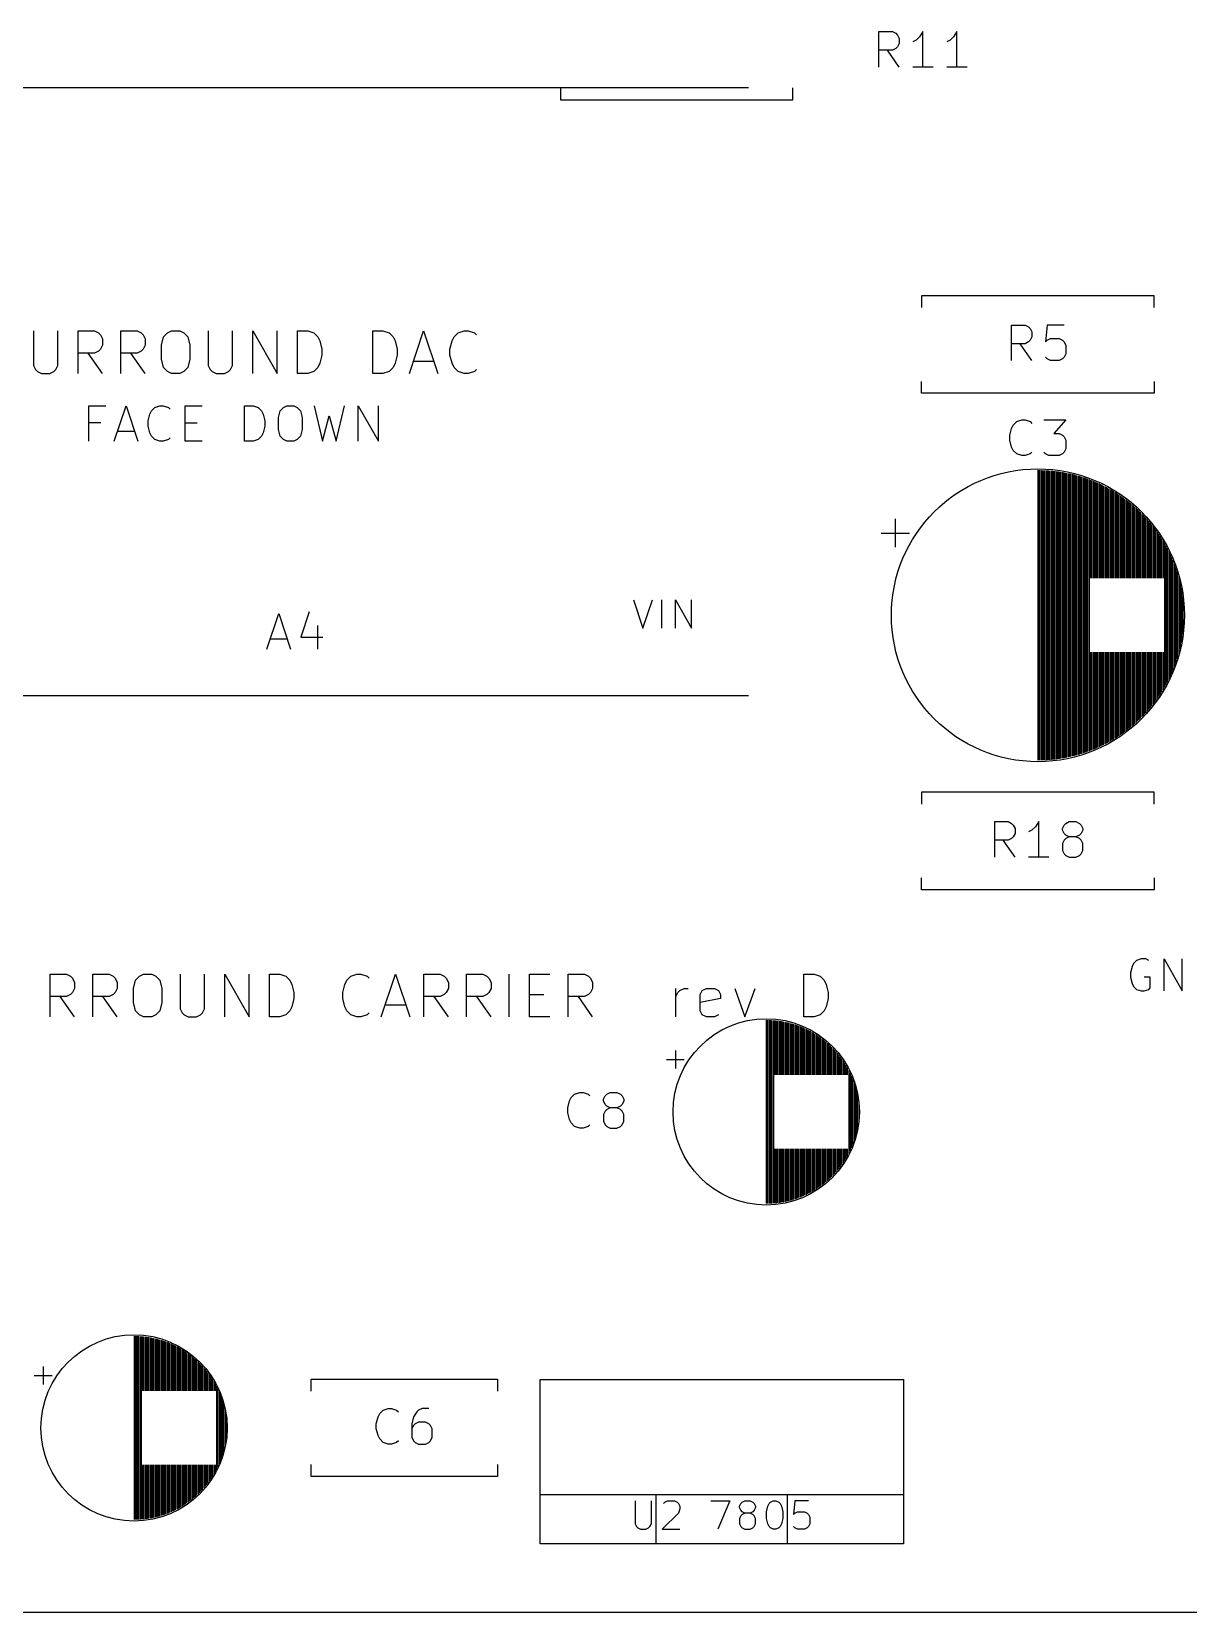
# Model space of a CAD drawing. Header units: millimetres. Extents: x 20 to 122, y -92 to -19.
# Drawn here: x 47.58 to 80.11, y -92.5 to -48.03 of the extents above; entities that cross this region are included whole.
import ezdxf

# ---------------------------------------------------------------- set-up
doc = ezdxf.new("R2010")
doc.units = ezdxf.units.MM
doc.layers.add('Edge.Cuts', color=40, linetype='CONTINUOUS', true_color=0xfabd2f)
doc.layers.add('F.Silkscreen', color=254, linetype='CONTINUOUS', true_color=0xebdbb2)

msp = doc.modelspace()

# ---------------------------------------------------------------- linework, layer by layer
at = {"layer": 'Edge.Cuts', "linetype": 'CONTINUOUS'}
msp.add_line((117.88, -92.5), (24, -92.5), dxfattribs=at)
at = {"layer": 'F.Silkscreen', "linetype": 'CONTINUOUS'}
for p, q in [((71.410714, -49.029819), (71.410714, -48.029819)), ((71.410714, -48.029819), (71.791666, -48.029819)), ((71.791666, -48.029819), (71.886904, -48.077438)), ((71.886904, -48.077438), (71.934523, -48.125057)), ((71.934523, -48.45839), (71.886904, -48.506009)), ((71.934523, -48.125057), (71.982142, -48.220295)), ((71.982142, -48.363152), (71.934523, -48.45839)), ((71.982142, -48.220295), (71.982142, -48.363152)), ((72.458333, -48.267914), (72.363095, -48.315533)), ((72.553571, -48.172676), (72.458333, -48.267914)), ((72.648809, -48.029819), (72.553571, -48.172676)), ((72.648809, -49.029819), (72.648809, -48.029819)), ((73.410714, -48.267914), (73.315476, -48.315533)), ((73.505952, -48.172676), (73.410714, -48.267914)), ((73.60119, -48.029819), (73.505952, -48.172676)), ((73.60119, -49.029819), (73.60119, -48.029819)), ((71.791666, -48.553628), (71.410714, -48.553628)), ((71.982142, -49.029819), (71.648809, -48.553628)), ((71.886904, -48.506009), (71.791666, -48.553628)), ((72.934523, -49.029819), (72.363095, -49.029819)), ((73.886904, -49.029819), (73.315476, -49.029819)), ((67.739999, -49.61), (38.179999, -49.61)), ((62.45, -49.615), (62.45, -49.945)), ((68.99, -49.945), (68.99, -49.615)), ((62.45, -49.945), (68.99, -49.945)), ((72.61, -55.46), (72.61, -55.79)), ((79.15, -55.46), (72.61, -55.46)), ((79.15, -55.79), (79.15, -55.46)), ((47.631428, -56.447342), (47.631428, -57.418771)), ((48.317142, -57.418771), (48.317142, -56.447342)), ((48.888571, -57.647342), (48.888571, -56.447342)), ((48.888571, -56.447342), (49.345714, -56.447342)), ((49.345714, -56.447342), (49.459999, -56.504485)), ((50.088571, -57.647342), (50.088571, -56.447342)), ((50.088571, -56.447342), (50.545714, -56.447342)), ((50.545714, -56.447342), (50.659999, -56.504485)), ((51.402857, -56.504485), (51.517142, -56.447342)), ((51.517142, -56.447342), (51.745714, -56.447342)), ((51.745714, -56.447342), (51.859999, -56.504485)), ((52.545714, -56.447342), (52.545714, -57.418771)), ((53.231428, -57.418771), (53.231428, -56.447342)), ((53.802857, -57.647342), (53.802857, -56.447342)), ((53.802857, -56.447342), (54.488571, -57.647342)), ((54.488571, -57.647342), (54.488571, -56.447342)), ((55.06, -57.647342), (55.06, -56.447342)), ((55.06, -56.447342), (55.345714, -56.447342)), ((55.345714, -56.447342), (55.517143, -56.504485)), ((57.174286, -57.647342), (57.174286, -56.447342)), ((57.174286, -56.447342), (57.46, -56.447342)), ((57.46, -56.447342), (57.631429, -56.504485)), ((58.202857, -57.647342), (58.602857, -56.447342)), ((58.602857, -56.447342), (59.002857, -57.647342)), ((59.574285, -56.504485), (59.745714, -56.447342)), ((59.745714, -56.447342), (59.86, -56.447342)), ((59.86, -56.447342), (60.031428, -56.504485)), ((75.141905, -57.284819), (75.141905, -56.284819)), ((75.141905, -56.284819), (75.522857, -56.284819)), ((75.522857, -56.284819), (75.618095, -56.332438)), ((75.618095, -56.332438), (75.665714, -56.380057)), ((75.665714, -56.380057), (75.713333, -56.475295)), ((75.713333, -56.475295), (75.713333, -56.618152)), ((76.141905, -56.284819), (76.094286, -56.761009)), ((76.618095, -56.284819), (76.141905, -56.284819)), ((49.459999, -56.504485), (49.517142, -56.561628)), ((49.517142, -56.561628), (49.574285, -56.675914)), ((49.574285, -56.847342), (49.517142, -56.961628)), ((49.574285, -56.675914), (49.574285, -56.847342)), ((50.659999, -56.504485), (50.717142, -56.561628)), ((50.717142, -56.561628), (50.774285, -56.675914)), ((50.774285, -56.847342), (50.717142, -56.961628)), ((50.774285, -56.675914), (50.774285, -56.847342)), ((51.231428, -56.847342), (51.288571, -56.618771)), ((51.231428, -57.247342), (51.231428, -56.847342)), ((51.288571, -56.618771), (51.402857, -56.504485)), ((51.859999, -56.504485), (51.974285, -56.618771)), ((51.974285, -56.618771), (52.031428, -56.847342)), ((52.031428, -56.847342), (52.031428, -57.247342)), ((55.517143, -56.504485), (55.631428, -56.618771)), ((55.631428, -56.618771), (55.688571, -56.733057)), ((55.688571, -56.733057), (55.745714, -56.961628)), ((57.631429, -56.504485), (57.745714, -56.618771)), ((57.745714, -56.618771), (57.802857, -56.733057)), ((57.802857, -56.733057), (57.86, -56.961628)), ((59.345714, -56.961628), (59.402857, -56.733057)), ((59.402857, -56.733057), (59.46, -56.618771)), ((59.46, -56.618771), (59.574285, -56.504485)), ((60.031428, -56.504485), (60.088571, -56.561628)), ((75.522857, -56.808628), (75.141905, -56.808628)), ((75.713333, -57.284819), (75.38, -56.808628)), ((75.618095, -56.761009), (75.522857, -56.808628)), ((75.665714, -56.71339), (75.618095, -56.761009)), ((75.713333, -56.618152), (75.665714, -56.71339)), ((76.094286, -56.761009), (76.141905, -56.71339)), ((76.141905, -56.71339), (76.237143, -56.665771)), ((76.237143, -56.665771), (76.475238, -56.665771)), ((76.475238, -56.665771), (76.570476, -56.71339)), ((76.570476, -56.71339), (76.618095, -56.761009)), ((76.618095, -56.761009), (76.665714, -56.856247)), ((76.665714, -56.856247), (76.665714, -57.094342)), ((49.345714, -57.075914), (48.888571, -57.075914)), ((49.574285, -57.647342), (49.174285, -57.075914)), ((49.459999, -57.018771), (49.345714, -57.075914)), ((49.517142, -56.961628), (49.459999, -57.018771)), ((50.545714, -57.075914), (50.088571, -57.075914)), ((50.774285, -57.647342), (50.374285, -57.075914)), ((50.659999, -57.018771), (50.545714, -57.075914)), ((50.717142, -56.961628), (50.659999, -57.018771)), ((51.288571, -57.475914), (51.231428, -57.247342)), ((52.031428, -57.247342), (51.974285, -57.475914)), ((55.688571, -57.361628), (55.631428, -57.475914)), ((55.745714, -57.133057), (55.688571, -57.361628)), ((55.745714, -56.961628), (55.745714, -57.133057)), ((57.802857, -57.361628), (57.745714, -57.475914)), ((57.86, -57.133057), (57.802857, -57.361628)), ((57.86, -56.961628), (57.86, -57.133057)), ((58.317143, -57.304485), (58.888572, -57.304485)), ((59.345714, -57.133057), (59.345714, -56.961628)), ((59.402857, -57.361628), (59.345714, -57.133057)), ((59.46, -57.475914), (59.402857, -57.361628)), ((76.141905, -57.2372), (76.094286, -57.18958)), ((76.237143, -57.284819), (76.141905, -57.2372)), ((76.475238, -57.284819), (76.237143, -57.284819)), ((76.570476, -57.2372), (76.475238, -57.284819)), ((76.618095, -57.18958), (76.570476, -57.2372)), ((76.665714, -57.094342), (76.618095, -57.18958)), ((47.631428, -57.418771), (47.688571, -57.533057)), ((47.688571, -57.533057), (47.745714, -57.5902)), ((47.745714, -57.5902), (47.859999, -57.647342)), ((47.859999, -57.647342), (48.088571, -57.647342)), ((48.088571, -57.647342), (48.202856, -57.5902)), ((48.202856, -57.5902), (48.259999, -57.533057)), ((48.259999, -57.533057), (48.317142, -57.418771)), ((51.402857, -57.5902), (51.288571, -57.475914)), ((51.517142, -57.647342), (51.402857, -57.5902)), ((51.745714, -57.647342), (51.517142, -57.647342)), ((51.859999, -57.5902), (51.745714, -57.647342)), ((51.974285, -57.475914), (51.859999, -57.5902)), ((52.545714, -57.418771), (52.602857, -57.533057)), ((52.602857, -57.533057), (52.66, -57.5902)), ((52.66, -57.5902), (52.774285, -57.647342)), ((52.774285, -57.647342), (53.002857, -57.647342)), ((53.002857, -57.647342), (53.117142, -57.5902)), ((53.117142, -57.5902), (53.174285, -57.533057)), ((53.174285, -57.533057), (53.231428, -57.418771)), ((55.345714, -57.647342), (55.06, -57.647342)), ((55.517143, -57.5902), (55.345714, -57.647342)), ((55.631428, -57.475914), (55.517143, -57.5902)), ((57.46, -57.647342), (57.174286, -57.647342)), ((57.631429, -57.5902), (57.46, -57.647342)), ((57.745714, -57.475914), (57.631429, -57.5902)), ((59.574285, -57.5902), (59.46, -57.475914)), ((59.745714, -57.647342), (59.574285, -57.5902)), ((59.86, -57.647342), (59.745714, -57.647342)), ((60.031428, -57.5902), (59.86, -57.647342)), ((60.088571, -57.533057), (60.031428, -57.5902)), ((72.61, -58.2), (72.61, -57.87)), ((79.15, -58.2), (72.61, -58.2)), ((79.15, -57.87), (79.15, -58.2)), ((49.188571, -59.554819), (49.188571, -58.554819)), ((49.188571, -58.554819), (49.664761, -58.554819)), ((49.902857, -59.554819), (50.23619, -58.554819)), ((50.23619, -58.554819), (50.569523, -59.554819)), ((50.902857, -58.792914), (50.950476, -58.697676)), ((50.950476, -58.697676), (51.045714, -58.602438)), ((51.045714, -58.602438), (51.188571, -58.554819)), ((51.188571, -58.554819), (51.283809, -58.554819)), ((51.283809, -58.554819), (51.426666, -58.602438)), ((51.426666, -58.602438), (51.474285, -58.650057)), ((51.902857, -59.554819), (51.902857, -58.554819)), ((51.902857, -58.554819), (52.379047, -58.554819)), ((53.569524, -59.554819), (53.569524, -58.554819)), ((53.569524, -58.554819), (53.807619, -58.554819)), ((53.807619, -58.554819), (53.950476, -58.602438)), ((53.950476, -58.602438), (54.045714, -58.697676)), ((54.045714, -58.697676), (54.093333, -58.792914)), ((54.521905, -58.888152), (54.569524, -58.697676)), ((54.569524, -58.697676), (54.664762, -58.602438)), ((54.664762, -58.602438), (54.76, -58.554819)), ((54.76, -58.554819), (54.950476, -58.554819)), ((54.950476, -58.554819), (55.045714, -58.602438)), ((55.045714, -58.602438), (55.140952, -58.697676)), ((55.140952, -58.697676), (55.188571, -58.888152)), ((55.521905, -58.554819), (55.76, -59.554819)), ((56.140952, -59.554819), (56.379048, -58.554819)), ((56.76, -59.554819), (56.76, -58.554819)), ((56.76, -58.554819), (57.331428, -59.554819)), ((57.331428, -59.554819), (57.331428, -58.554819)), ((49.521904, -59.031009), (49.188571, -59.031009)), ((50.855238, -58.98339), (50.902857, -58.792914)), ((50.855238, -59.126247), (50.855238, -58.98339)), ((50.902857, -59.316723), (50.855238, -59.126247)), ((51.902857, -59.031009), (52.23619, -59.031009)), ((54.093333, -58.792914), (54.140952, -58.98339)), ((54.140952, -59.126247), (54.093333, -59.316723)), ((54.140952, -58.98339), (54.140952, -59.126247)), ((54.521905, -59.221485), (54.521905, -58.888152)), ((55.188571, -58.888152), (55.188571, -59.221485)), ((55.76, -59.554819), (55.950476, -58.840533)), ((55.950476, -58.840533), (56.140952, -59.554819)), ((75.141905, -59.192914), (75.189524, -59.097676)), ((75.189524, -59.097676), (75.284762, -59.002438)), ((75.284762, -59.002438), (75.427619, -58.954819)), ((75.427619, -58.954819), (75.522857, -58.954819)), ((75.522857, -58.954819), (75.665714, -59.002438)), ((75.665714, -59.002438), (75.713333, -59.050057)), ((76.046667, -58.954819), (76.665714, -58.954819)), ((76.665714, -58.954819), (76.332381, -59.335771)), ((49.998095, -59.269104), (50.474285, -59.269104)), ((50.950476, -59.411961), (50.902857, -59.316723)), ((51.045714, -59.5072), (50.950476, -59.411961)), ((51.188571, -59.554819), (51.045714, -59.5072)), ((51.283809, -59.554819), (51.188571, -59.554819)), ((51.426666, -59.5072), (51.283809, -59.554819)), ((51.474285, -59.45958), (51.426666, -59.5072)), ((52.379047, -59.554819), (51.902857, -59.554819)), ((53.807619, -59.554819), (53.569524, -59.554819)), ((53.950476, -59.5072), (53.807619, -59.554819)), ((54.045714, -59.411961), (53.950476, -59.5072)), ((54.093333, -59.316723), (54.045714, -59.411961)), ((54.569524, -59.411961), (54.521905, -59.221485)), ((54.664762, -59.5072), (54.569524, -59.411961)), ((54.76, -59.554819), (54.664762, -59.5072)), ((54.950476, -59.554819), (54.76, -59.554819)), ((55.045714, -59.5072), (54.950476, -59.554819)), ((55.140952, -59.411961), (55.045714, -59.5072)), ((55.188571, -59.221485), (55.140952, -59.411961)), ((75.094286, -59.38339), (75.141905, -59.192914)), ((75.094286, -59.526247), (75.094286, -59.38339)), ((75.141905, -59.716723), (75.094286, -59.526247)), ((76.332381, -59.335771), (76.475238, -59.335771)), ((76.475238, -59.335771), (76.570476, -59.38339)), ((76.570476, -59.38339), (76.618095, -59.431009)), ((76.618095, -59.431009), (76.665714, -59.526247)), ((76.665714, -59.526247), (76.665714, -59.764342)), ((75.189524, -59.811961), (75.141905, -59.716723)), ((75.284762, -59.9072), (75.189524, -59.811961)), ((75.427619, -59.954819), (75.284762, -59.9072)), ((75.522857, -59.954819), (75.427619, -59.954819)), ((75.665714, -59.9072), (75.522857, -59.954819)), ((75.713333, -59.85958), (75.665714, -59.9072)), ((76.094286, -59.9072), (76.046667, -59.85958)), ((76.189524, -59.954819), (76.094286, -59.9072)), ((76.475238, -59.954819), (76.189524, -59.954819)), ((76.570476, -59.9072), (76.475238, -59.954819)), ((76.618095, -59.85958), (76.570476, -59.9072)), ((76.665714, -59.764342), (76.618095, -59.85958)), ((75.88, -60.37), (75.88, -68.53)), ((75.92, -60.37), (75.92, -68.53)), ((75.96, -60.371), (75.96, -68.529)), ((76, -60.372), (76, -68.528)), ((76.04, -60.373), (76.04, -68.527)), ((76.08, -60.375), (76.08, -68.525)), ((76.12, -60.377), (76.12, -68.523)), ((76.16, -60.38), (76.16, -68.52)), ((76.2, -60.382), (76.2, -68.518)), ((76.24, -60.386), (76.24, -68.514)), ((76.28, -60.389), (76.28, -68.511)), ((76.32, -60.394), (76.32, -68.506)), ((76.36, -60.398), (76.36, -68.502)), ((76.4, -60.403), (76.4, -68.497)), ((76.44, -60.408), (76.44, -68.492)), ((76.48, -60.414), (76.48, -68.486)), ((76.52, -60.42), (76.52, -68.48)), ((76.56, -60.427), (76.56, -68.473)), ((76.6, -60.433), (76.6, -68.467)), ((76.64, -60.441), (76.64, -68.459)), ((76.68, -60.448), (76.68, -68.452)), ((76.72, -60.457), (76.72, -68.443)), ((76.76, -60.465), (76.76, -68.435)), ((76.8, -60.474), (76.8, -68.426)), ((76.84, -60.483), (76.84, -68.417)), ((76.88, -60.493), (76.88, -68.407)), ((76.92, -60.503), (76.92, -68.397)), ((76.96, -60.514), (76.96, -68.386)), ((77, -60.525), (77, -68.375)), ((77.04, -60.537), (77.04, -68.363)), ((77.08, -60.549), (77.08, -68.351)), ((77.12, -60.561), (77.12, -68.339)), ((77.16, -60.574), (77.16, -68.326)), ((77.2, -60.587), (77.2, -68.313)), ((77.24, -60.601), (77.24, -68.299)), ((77.28, -60.615), (77.28, -68.285)), ((77.32, -60.63), (77.32, -68.27)), ((77.36, -60.645), (77.36, -63.41)), ((77.4, -60.661), (77.4, -63.41)), ((77.44, -60.677), (77.44, -63.41)), ((77.48, -60.693), (77.48, -63.41)), ((77.52, -60.71), (77.52, -63.41)), ((77.56, -60.728), (77.56, -63.41)), ((77.6, -60.746), (77.6, -63.41)), ((77.64, -60.765), (77.64, -63.41)), ((77.68, -60.784), (77.68, -63.41)), ((77.72, -60.804), (77.72, -63.41)), ((77.76, -60.824), (77.76, -63.41)), ((77.8, -60.845), (77.8, -63.41)), ((77.84, -60.866), (77.84, -63.41)), ((77.88, -60.888), (77.88, -63.41)), ((77.92, -60.911), (77.92, -63.41)), ((77.96, -60.934), (77.96, -63.41)), ((78, -60.957), (78, -63.41)), ((78.04, -60.982), (78.04, -63.41)), ((78.08, -61.007), (78.08, -63.41)), ((78.12, -61.032), (78.12, -63.41)), ((78.16, -61.058), (78.16, -63.41)), ((78.2, -61.085), (78.2, -63.41)), ((78.24, -61.113), (78.24, -63.41)), ((78.28, -61.141), (78.28, -63.41)), ((78.32, -61.17), (78.32, -63.41)), ((78.36, -61.2), (78.36, -63.41)), ((78.4, -61.231), (78.4, -63.41)), ((78.44, -61.262), (78.44, -63.41)), ((78.48, -61.294), (78.48, -63.41)), ((78.52, -61.327), (78.52, -63.41)), ((78.56, -61.361), (78.56, -63.41)), ((71.870302, -61.735), (71.870302, -62.535)), ((78.6, -61.395), (78.6, -63.41)), ((78.64, -61.431), (78.64, -63.41)), ((78.68, -61.468), (78.68, -63.41)), ((78.72, -61.505), (78.72, -63.41)), ((78.76, -61.544), (78.76, -63.41)), ((78.8, -61.583), (78.8, -63.41)), ((78.84, -61.624), (78.84, -63.41)), ((78.88, -61.666), (78.88, -63.41)), ((78.92, -61.709), (78.92, -63.41)), ((78.96, -61.754), (78.96, -63.41)), ((79, -61.799), (79, -63.41)), ((71.470302, -62.135), (72.270302, -62.135)), ((79.04, -61.846), (79.04, -63.41)), ((79.08, -61.895), (79.08, -63.41)), ((79.12, -61.945), (79.12, -63.41)), ((79.16, -61.997), (79.16, -63.41)), ((79.2, -62.05), (79.2, -63.41)), ((79.24, -62.106), (79.24, -63.41)), ((79.28, -62.163), (79.28, -63.41)), ((79.32, -62.223), (79.32, -63.41)), ((79.36, -62.285), (79.36, -63.41)), ((79.4, -62.349), (79.4, -63.41)), ((79.44, -62.416), (79.44, -66.484)), ((79.48, -62.486), (79.48, -66.414)), ((79.52, -62.56), (79.52, -66.34)), ((79.56, -62.637), (79.56, -66.263)), ((79.6, -62.719), (79.6, -66.181)), ((79.64, -62.806), (79.64, -66.094)), ((79.68, -62.898), (79.68, -66.002)), ((79.72, -62.997), (79.72, -65.903)), ((79.76, -63.104), (79.76, -65.796)), ((79.8, -63.222), (79.8, -65.678)), ((79.84, -63.353), (79.84, -65.547)), ((79.88, -63.503), (79.88, -65.397)), ((64.503809, -64.012295), (64.770476, -64.812295)), ((64.770476, -64.812295), (65.037142, -64.012295)), ((65.303809, -64.812295), (65.303809, -64.012295)), ((65.684761, -64.812295), (65.684761, -64.012295)), ((65.684761, -64.012295), (66.141904, -64.812295)), ((66.141904, -64.812295), (66.141904, -64.012295)), ((79.92, -63.682), (79.92, -65.218)), ((79.96, -63.917), (79.96, -64.983)), ((54.195475, -65.399818), (54.528808, -64.399818)), ((54.528808, -64.399818), (54.862141, -65.399818)), ((55.385951, -64.352199), (55.147856, -65.066484)), ((55.624046, -64.733151), (55.624046, -65.399818)), ((54.290713, -65.114103), (54.766903, -65.114103)), ((55.147856, -65.066484), (55.766903, -65.066484)), ((77.36, -65.49), (77.36, -68.255)), ((77.4, -65.49), (77.4, -68.239)), ((77.44, -65.49), (77.44, -68.223)), ((77.48, -65.49), (77.48, -68.207)), ((77.52, -65.49), (77.52, -68.19)), ((77.56, -65.49), (77.56, -68.172)), ((77.6, -65.49), (77.6, -68.154)), ((77.64, -65.49), (77.64, -68.135)), ((77.68, -65.49), (77.68, -68.116)), ((77.72, -65.49), (77.72, -68.096)), ((77.76, -65.49), (77.76, -68.076)), ((77.8, -65.49), (77.8, -68.055)), ((77.84, -65.49), (77.84, -68.034)), ((77.88, -65.49), (77.88, -68.012)), ((77.92, -65.49), (77.92, -67.989)), ((77.96, -65.49), (77.96, -67.966)), ((78, -65.49), (78, -67.943)), ((78.04, -65.49), (78.04, -67.918)), ((78.08, -65.49), (78.08, -67.893)), ((78.12, -65.49), (78.12, -67.868)), ((78.16, -65.49), (78.16, -67.842)), ((78.2, -65.49), (78.2, -67.815)), ((78.24, -65.49), (78.24, -67.787)), ((78.28, -65.49), (78.28, -67.759)), ((78.32, -65.49), (78.32, -67.73)), ((78.36, -65.49), (78.36, -67.7)), ((78.4, -65.49), (78.4, -67.669)), ((78.44, -65.49), (78.44, -67.638)), ((78.48, -65.49), (78.48, -67.606)), ((78.52, -65.49), (78.52, -67.573)), ((78.56, -65.49), (78.56, -67.539)), ((78.6, -65.49), (78.6, -67.505)), ((78.64, -65.49), (78.64, -67.469)), ((78.68, -65.49), (78.68, -67.432)), ((78.72, -65.49), (78.72, -67.395)), ((78.76, -65.49), (78.76, -67.356)), ((78.8, -65.49), (78.8, -67.317)), ((78.84, -65.49), (78.84, -67.276)), ((78.88, -65.49), (78.88, -67.234)), ((78.92, -65.49), (78.92, -67.191)), ((78.96, -65.49), (78.96, -67.146)), ((79, -65.49), (79, -67.101)), ((79.04, -65.49), (79.04, -67.054)), ((79.08, -65.49), (79.08, -67.005)), ((79.12, -65.49), (79.12, -66.955)), ((79.16, -65.49), (79.16, -66.903)), ((79.2, -65.49), (79.2, -66.85)), ((79.24, -65.49), (79.24, -66.794)), ((79.28, -65.49), (79.28, -66.737)), ((79.32, -65.49), (79.32, -66.677)), ((79.36, -65.49), (79.36, -66.615)), ((79.4, -65.49), (79.4, -66.551)), ((67.739999, -66.72), (38.179999, -66.72)), ((72.61, -69.43), (72.61, -69.76)), ((79.15, -69.43), (72.61, -69.43)), ((79.15, -69.76), (79.15, -69.43)), ((74.665714, -71.254819), (74.665714, -70.254819)), ((74.665714, -70.254819), (75.046666, -70.254819)), ((75.046666, -70.254819), (75.141904, -70.302438)), ((75.903809, -70.254819), (75.808571, -70.397676)), ((75.903809, -71.254819), (75.903809, -70.254819)), ((76.665714, -70.302438), (76.760952, -70.254819)), ((76.760952, -70.254819), (76.951428, -70.254819)), ((76.951428, -70.254819), (77.046666, -70.302438)), ((75.141904, -70.302438), (75.189523, -70.350057)), ((75.189523, -70.68339), (75.141904, -70.731009)), ((75.189523, -70.350057), (75.237142, -70.445295)), ((75.237142, -70.588152), (75.189523, -70.68339)), ((75.237142, -70.445295), (75.237142, -70.588152)), ((75.713333, -70.492914), (75.618095, -70.540533)), ((75.808571, -70.397676), (75.713333, -70.492914)), ((76.570476, -70.445295), (76.618095, -70.350057)), ((76.570476, -70.492914), (76.570476, -70.445295)), ((76.618095, -70.588152), (76.570476, -70.492914)), ((76.618095, -70.350057), (76.665714, -70.302438)), ((76.665714, -70.635771), (76.618095, -70.588152)), ((76.760952, -70.68339), (76.665714, -70.635771)), ((76.760952, -70.68339), (76.665714, -70.731009)), ((76.951428, -70.68339), (76.760952, -70.68339)), ((77.046666, -70.635771), (76.951428, -70.68339)), ((77.046666, -70.731009), (76.951428, -70.68339)), ((77.046666, -70.302438), (77.094285, -70.350057)), ((77.094285, -70.588152), (77.046666, -70.635771)), ((77.094285, -70.350057), (77.141904, -70.445295)), ((77.141904, -70.492914), (77.094285, -70.588152)), ((77.141904, -70.445295), (77.141904, -70.492914)), ((75.046666, -70.778628), (74.665714, -70.778628)), ((75.237142, -71.254819), (74.903809, -70.778628)), ((75.141904, -70.731009), (75.046666, -70.778628)), ((76.618095, -70.778628), (76.570476, -70.873866)), ((76.570476, -70.873866), (76.570476, -71.064342)), ((76.570476, -71.064342), (76.618095, -71.15958)), ((76.665714, -70.731009), (76.618095, -70.778628)), ((77.094285, -70.778628), (77.046666, -70.731009)), ((77.141904, -70.873866), (77.094285, -70.778628)), ((77.094285, -71.15958), (77.141904, -71.064342)), ((77.141904, -71.064342), (77.141904, -70.873866)), ((76.189523, -71.254819), (75.618095, -71.254819)), ((76.618095, -71.15958), (76.665714, -71.2072)), ((76.665714, -71.2072), (76.760952, -71.254819)), ((76.760952, -71.254819), (76.951428, -71.254819)), ((76.951428, -71.254819), (77.046666, -71.2072)), ((77.046666, -71.2072), (77.094285, -71.15958)), ((72.61, -72.17), (72.61, -71.84)), ((79.15, -71.84), (79.15, -72.17)), ((79.15, -72.17), (72.61, -72.17)), ((78.570714, -74.247128), (78.527857, -74.332842)), ((78.656429, -74.161414), (78.570714, -74.247128)), ((78.785, -74.118557), (78.656429, -74.161414)), ((78.913572, -74.118557), (78.785, -74.118557)), ((78.999286, -74.161414), (78.913572, -74.118557)), ((79.427857, -75.018557), (79.427857, -74.118557)), ((79.427857, -74.118557), (79.942143, -75.018557)), ((79.942143, -75.018557), (79.942143, -74.118557)), ((48.099999, -75.747342), (48.099999, -74.547342)), ((48.099999, -74.547342), (48.557142, -74.547342)), ((48.557142, -74.547342), (48.671427, -74.604485)), ((48.671427, -74.604485), (48.72857, -74.661628)), ((48.72857, -74.661628), (48.785713, -74.775914)), ((49.299999, -75.747342), (49.299999, -74.547342)), ((49.299999, -74.547342), (49.757142, -74.547342)), ((49.757142, -74.547342), (49.871427, -74.604485)), ((49.871427, -74.604485), (49.92857, -74.661628)), ((49.92857, -74.661628), (49.985713, -74.775914)), ((50.499999, -74.718771), (50.614285, -74.604485)), ((50.614285, -74.604485), (50.72857, -74.547342)), ((50.72857, -74.547342), (50.957142, -74.547342)), ((50.957142, -74.547342), (51.071427, -74.604485)), ((51.071427, -74.604485), (51.185713, -74.718771)), ((51.757142, -74.547342), (51.757142, -75.518771)), ((52.442856, -75.518771), (52.442856, -74.547342)), ((53.014285, -75.747342), (53.014285, -74.547342)), ((53.014285, -74.547342), (53.699999, -75.747342)), ((53.699999, -75.747342), (53.699999, -74.547342)), ((54.271428, -75.747342), (54.271428, -74.547342)), ((54.271428, -74.547342), (54.557142, -74.547342)), ((54.557142, -74.547342), (54.728571, -74.604485)), ((54.728571, -74.604485), (54.842856, -74.718771)), ((56.442857, -74.718771), (56.557142, -74.604485)), ((56.557142, -74.604485), (56.728571, -74.547342)), ((56.728571, -74.547342), (56.842857, -74.547342)), ((56.842857, -74.547342), (57.014285, -74.604485)), ((57.014285, -74.604485), (57.071428, -74.661628)), ((57.414285, -75.747342), (57.814285, -74.547342)), ((57.814285, -74.547342), (58.214285, -75.747342)), ((58.614285, -75.747342), (58.614285, -74.547342)), ((58.614285, -74.547342), (59.071428, -74.547342)), ((59.071428, -74.547342), (59.185713, -74.604485)), ((59.185713, -74.604485), (59.242856, -74.661628)), ((59.242856, -74.661628), (59.299999, -74.775914)), ((59.814285, -75.747342), (59.814285, -74.547342)), ((59.814285, -74.547342), (60.271428, -74.547342)), ((60.271428, -74.547342), (60.385713, -74.604485)), ((60.385713, -74.604485), (60.442856, -74.661628)), ((60.442856, -74.661628), (60.499999, -74.775914)), ((61.014285, -75.747342), (61.014285, -74.547342)), ((61.585714, -75.747342), (61.585714, -74.547342)), ((61.585714, -74.547342), (62.157142, -74.547342)), ((62.671428, -75.747342), (62.671428, -74.547342)), ((62.671428, -74.547342), (63.128571, -74.547342)), ((63.128571, -74.547342), (63.242856, -74.604485)), ((63.242856, -74.604485), (63.299999, -74.661628)), ((63.299999, -74.661628), (63.357142, -74.775914)), ((69.3, -75.747342), (69.3, -74.547342)), ((69.3, -74.547342), (69.585714, -74.547342)), ((69.585714, -74.547342), (69.757143, -74.604485)), ((69.757143, -74.604485), (69.871428, -74.718771)), ((78.527857, -74.332842), (78.485, -74.504271)), ((78.485, -74.504271), (78.485, -74.632842)), ((78.485, -74.632842), (78.527857, -74.804271)), ((79.042143, -74.632842), (78.870714, -74.632842)), ((79.042143, -74.932842), (79.042143, -74.632842)), ((48.671427, -75.118771), (48.557142, -75.175914)), ((48.72857, -75.061628), (48.671427, -75.118771)), ((48.785713, -74.947342), (48.72857, -75.061628)), ((48.785713, -74.775914), (48.785713, -74.947342)), ((49.871427, -75.118771), (49.757142, -75.175914)), ((49.92857, -75.061628), (49.871427, -75.118771)), ((49.985713, -74.947342), (49.92857, -75.061628)), ((49.985713, -74.775914), (49.985713, -74.947342)), ((50.442856, -74.947342), (50.499999, -74.718771)), ((50.442856, -75.347342), (50.442856, -74.947342)), ((51.185713, -74.718771), (51.242856, -74.947342)), ((51.242856, -74.947342), (51.242856, -75.347342)), ((54.842856, -74.718771), (54.899999, -74.833057)), ((54.899999, -74.833057), (54.957142, -75.061628)), ((54.957142, -75.061628), (54.957142, -75.233057)), ((56.328571, -75.061628), (56.385714, -74.833057)), ((56.328571, -75.233057), (56.328571, -75.061628)), ((56.385714, -74.833057), (56.442857, -74.718771)), ((59.185713, -75.118771), (59.071428, -75.175914)), ((59.242856, -75.061628), (59.185713, -75.118771)), ((59.299999, -74.947342), (59.242856, -75.061628)), ((59.299999, -74.775914), (59.299999, -74.947342)), ((60.385713, -75.118771), (60.271428, -75.175914)), ((60.442856, -75.061628), (60.385713, -75.118771)), ((60.499999, -74.947342), (60.442856, -75.061628)), ((60.499999, -74.775914), (60.499999, -74.947342)), ((61.585714, -75.118771), (61.985714, -75.118771)), ((63.242856, -75.118771), (63.128571, -75.175914)), ((63.299999, -75.061628), (63.242856, -75.118771)), ((63.357142, -74.947342), (63.299999, -75.061628)), ((63.357142, -74.775914), (63.357142, -74.947342)), ((65.7, -75.747342), (65.7, -74.947342)), ((65.7, -75.175914), (65.757143, -75.061628)), ((65.757143, -75.061628), (65.814286, -75.004485)), ((65.814286, -75.004485), (65.928571, -74.947342)), ((65.928571, -74.947342), (66.042857, -74.947342)), ((66.385714, -75.118771), (66.442857, -75.004485)), ((66.385714, -75.575914), (66.385714, -75.118771)), ((66.442857, -75.004485), (66.557143, -74.947342)), ((66.557143, -74.947342), (66.785714, -74.947342)), ((66.785714, -74.947342), (66.9, -75.004485)), ((66.9, -75.004485), (66.957143, -75.118771)), ((66.957143, -75.118771), (66.957143, -75.233057)), ((67.357142, -74.947342), (67.642856, -75.747342)), ((67.642856, -75.747342), (67.928571, -74.947342)), ((69.871428, -74.718771), (69.928571, -74.833057)), ((69.928571, -74.833057), (69.985714, -75.061628)), ((69.985714, -75.061628), (69.985714, -75.233057)), ((78.527857, -74.804271), (78.570714, -74.889985)), ((78.570714, -74.889985), (78.656429, -74.9757)), ((78.656429, -74.9757), (78.785, -75.018557)), ((78.785, -75.018557), (78.870714, -75.018557)), ((78.870714, -75.018557), (78.999286, -74.9757)), ((78.999286, -74.9757), (79.042143, -74.932842)), ((48.557142, -75.175914), (48.099999, -75.175914)), ((48.785713, -75.747342), (48.385713, -75.175914)), ((49.757142, -75.175914), (49.299999, -75.175914)), ((49.985713, -75.747342), (49.585713, -75.175914)), ((50.499999, -75.575914), (50.442856, -75.347342)), ((50.614285, -75.6902), (50.499999, -75.575914)), ((51.185713, -75.575914), (51.071427, -75.6902)), ((51.242856, -75.347342), (51.185713, -75.575914)), ((51.757142, -75.518771), (51.814285, -75.633057)), ((52.385713, -75.633057), (52.442856, -75.518771)), ((54.842856, -75.575914), (54.728571, -75.6902)), ((54.899999, -75.461628), (54.842856, -75.575914)), ((54.957142, -75.233057), (54.899999, -75.461628)), ((56.385714, -75.461628), (56.328571, -75.233057)), ((56.442857, -75.575914), (56.385714, -75.461628)), ((56.557142, -75.6902), (56.442857, -75.575914)), ((57.528571, -75.404485), (58.1, -75.404485)), ((59.071428, -75.175914), (58.614285, -75.175914)), ((59.299999, -75.747342), (58.899999, -75.175914)), ((60.271428, -75.175914), (59.814285, -75.175914)), ((60.499999, -75.747342), (60.099999, -75.175914)), ((63.128571, -75.175914), (62.671428, -75.175914)), ((63.357142, -75.747342), (62.957142, -75.175914)), ((66.957143, -75.233057), (66.385714, -75.347342)), ((66.442857, -75.6902), (66.385714, -75.575914)), ((69.871428, -75.575914), (69.757143, -75.6902)), ((69.928571, -75.461628), (69.871428, -75.575914)), ((69.985714, -75.233057), (69.928571, -75.461628)), ((50.72857, -75.747342), (50.614285, -75.6902)), ((50.957142, -75.747342), (50.72857, -75.747342)), ((51.071427, -75.6902), (50.957142, -75.747342)), ((51.814285, -75.633057), (51.871428, -75.6902)), ((51.871428, -75.6902), (51.985713, -75.747342)), ((51.985713, -75.747342), (52.214285, -75.747342)), ((52.214285, -75.747342), (52.32857, -75.6902)), ((52.32857, -75.6902), (52.385713, -75.633057)), ((54.557142, -75.747342), (54.271428, -75.747342)), ((54.728571, -75.6902), (54.557142, -75.747342)), ((56.728571, -75.747342), (56.557142, -75.6902)), ((56.842857, -75.747342), (56.728571, -75.747342)), ((57.014285, -75.6902), (56.842857, -75.747342)), ((57.071428, -75.633057), (57.014285, -75.6902)), ((62.157142, -75.747342), (61.585714, -75.747342)), ((66.557143, -75.747342), (66.442857, -75.6902)), ((66.785714, -75.747342), (66.557143, -75.747342)), ((66.9, -75.6902), (66.785714, -75.747342)), ((68.24, -75.84), (68.24, -81)), ((68.28, -75.84), (68.28, -81)), ((68.32, -75.841), (68.32, -80.999)), ((68.36, -75.843), (68.36, -80.997)), ((68.4, -75.845), (68.4, -80.995)), ((68.44, -75.848), (68.44, -80.992)), ((68.48, -75.851), (68.48, -77.38)), ((68.52, -75.855), (68.52, -77.38)), ((68.56, -75.86), (68.56, -77.38)), ((68.6, -75.865), (68.6, -77.38)), ((68.64, -75.871), (68.64, -77.38)), ((68.68, -75.877), (68.68, -77.38)), ((68.72, -75.884), (68.72, -77.38)), ((68.76, -75.892), (68.76, -77.38)), ((68.8, -75.901), (68.8, -77.38)), ((68.84, -75.91), (68.84, -77.38)), ((68.88, -75.919), (68.88, -77.38)), ((68.92, -75.93), (68.92, -77.38)), ((68.96, -75.941), (68.96, -77.38)), ((69, -75.953), (69, -77.38)), ((69.04, -75.965), (69.04, -77.38)), ((69.08, -75.978), (69.08, -77.38)), ((69.12, -75.992), (69.12, -77.38)), ((69.16, -76.007), (69.16, -77.38)), ((69.2, -76.022), (69.2, -77.38)), ((69.24, -76.038), (69.24, -77.38)), ((69.585714, -75.747342), (69.3, -75.747342)), ((69.757143, -75.6902), (69.585714, -75.747342)), ((69.28, -76.055), (69.28, -77.38)), ((69.32, -76.073), (69.32, -77.38)), ((69.36, -76.091), (69.36, -77.38)), ((69.4, -76.111), (69.4, -77.38)), ((69.44, -76.131), (69.44, -77.38)), ((69.48, -76.152), (69.48, -77.38)), ((69.52, -76.174), (69.52, -77.38)), ((69.56, -76.197), (69.56, -77.38)), ((69.6, -76.221), (69.6, -77.38)), ((69.64, -76.245), (69.64, -77.38)), ((69.68, -76.271), (69.68, -77.38)), ((69.72, -76.298), (69.72, -77.38)), ((69.76, -76.326), (69.76, -77.38)), ((69.8, -76.355), (69.8, -77.38)), ((69.84, -76.385), (69.84, -77.38)), ((69.88, -76.417), (69.88, -77.38)), ((69.92, -76.45), (69.92, -77.38)), ((69.96, -76.484), (69.96, -77.38)), ((65.685225, -76.695), (65.685225, -77.195)), ((70, -76.519), (70, -77.38)), ((70.04, -76.556), (70.04, -77.38)), ((70.08, -76.595), (70.08, -77.38)), ((70.12, -76.635), (70.12, -77.38)), ((70.16, -76.677), (70.16, -77.38)), ((70.2, -76.721), (70.2, -77.38)), ((70.24, -76.768), (70.24, -77.38)), ((70.28, -76.816), (70.28, -77.38)), ((70.32, -76.867), (70.32, -77.38)), ((70.36, -76.921), (70.36, -77.38)), ((65.435225, -76.945), (65.935225, -76.945)), ((70.4, -76.977), (70.4, -77.38)), ((70.44, -77.037), (70.44, -77.38)), ((70.48, -77.101), (70.48, -77.38)), ((70.52, -77.169), (70.52, -77.38)), ((70.56, -77.243), (70.56, -79.597)), ((70.6, -77.322), (70.6, -79.518)), ((70.64, -77.409), (70.64, -79.431)), ((70.68, -77.506), (70.68, -79.334)), ((70.72, -77.615), (70.72, -79.225)), ((70.76, -77.743), (70.76, -79.097)), ((62.661795, -78.30339), (62.709414, -78.112914)), ((62.709414, -78.112914), (62.757033, -78.017676)), ((62.757033, -78.017676), (62.852271, -77.922438)), ((62.852271, -77.922438), (62.995128, -77.874819)), ((62.995128, -77.874819), (63.090366, -77.874819)), ((63.090366, -77.874819), (63.233223, -77.922438)), ((63.233223, -77.922438), (63.280842, -77.970057)), ((63.661795, -78.065295), (63.709414, -77.970057)), ((63.661795, -78.112914), (63.661795, -78.065295)), ((63.709414, -78.208152), (63.661795, -78.112914)), ((63.709414, -77.970057), (63.757033, -77.922438)), ((63.757033, -78.255771), (63.709414, -78.208152)), ((63.757033, -77.922438), (63.852271, -77.874819)), ((63.852271, -78.30339), (63.757033, -78.255771)), ((63.852271, -77.874819), (64.042747, -77.874819)), ((64.042747, -77.874819), (64.137985, -77.922438)), ((64.137985, -78.255771), (64.042747, -78.30339)), ((64.137985, -77.922438), (64.185604, -77.970057)), ((64.185604, -78.208152), (64.137985, -78.255771)), ((64.185604, -77.970057), (64.233223, -78.065295)), ((64.233223, -78.112914), (64.185604, -78.208152)), ((64.233223, -78.065295), (64.233223, -78.112914)), ((70.8, -77.903), (70.8, -78.937)), ((70.84, -78.137), (70.84, -78.703)), ((62.661795, -78.446247), (62.661795, -78.30339)), ((62.709414, -78.636723), (62.661795, -78.446247)), ((62.757033, -78.731961), (62.709414, -78.636723)), ((63.709414, -78.398628), (63.661795, -78.493866)), ((63.661795, -78.493866), (63.661795, -78.684342)), ((63.661795, -78.684342), (63.709414, -78.77958)), ((63.757033, -78.351009), (63.709414, -78.398628)), ((63.852271, -78.30339), (63.757033, -78.351009)), ((64.042747, -78.30339), (63.852271, -78.30339)), ((64.137985, -78.351009), (64.042747, -78.30339)), ((64.185604, -78.398628), (64.137985, -78.351009)), ((64.233223, -78.493866), (64.185604, -78.398628)), ((64.185604, -78.77958), (64.233223, -78.684342)), ((64.233223, -78.684342), (64.233223, -78.493866)), ((62.852271, -78.8272), (62.757033, -78.731961)), ((62.995128, -78.874819), (62.852271, -78.8272)), ((63.090366, -78.874819), (62.995128, -78.874819)), ((63.233223, -78.8272), (63.090366, -78.874819)), ((63.280842, -78.77958), (63.233223, -78.8272)), ((63.709414, -78.77958), (63.757033, -78.8272)), ((63.757033, -78.8272), (63.852271, -78.874819)), ((63.852271, -78.874819), (64.042747, -78.874819)), ((64.042747, -78.874819), (64.137985, -78.8272)), ((64.137985, -78.8272), (64.185604, -78.77958)), ((68.48, -79.46), (68.48, -80.989)), ((68.52, -79.46), (68.52, -80.985)), ((68.56, -79.46), (68.56, -80.98)), ((68.6, -79.46), (68.6, -80.975)), ((68.64, -79.46), (68.64, -80.969)), ((68.68, -79.46), (68.68, -80.963)), ((68.72, -79.46), (68.72, -80.956)), ((68.76, -79.46), (68.76, -80.948)), ((68.8, -79.46), (68.8, -80.939)), ((68.84, -79.46), (68.84, -80.93)), ((68.88, -79.46), (68.88, -80.921)), ((68.92, -79.46), (68.92, -80.91)), ((68.96, -79.46), (68.96, -80.899)), ((69, -79.46), (69, -80.887)), ((69.04, -79.46), (69.04, -80.875)), ((69.08, -79.46), (69.08, -80.862)), ((69.12, -79.46), (69.12, -80.848)), ((69.16, -79.46), (69.16, -80.833)), ((69.2, -79.46), (69.2, -80.818)), ((69.24, -79.46), (69.24, -80.802)), ((69.28, -79.46), (69.28, -80.785)), ((69.32, -79.46), (69.32, -80.767)), ((69.36, -79.46), (69.36, -80.749)), ((69.4, -79.46), (69.4, -80.729)), ((69.44, -79.46), (69.44, -80.709)), ((69.48, -79.46), (69.48, -80.688)), ((69.52, -79.46), (69.52, -80.666)), ((69.56, -79.46), (69.56, -80.643)), ((69.6, -79.46), (69.6, -80.619)), ((69.64, -79.46), (69.64, -80.595)), ((69.68, -79.46), (69.68, -80.569)), ((69.72, -79.46), (69.72, -80.542)), ((69.76, -79.46), (69.76, -80.514)), ((69.8, -79.46), (69.8, -80.485)), ((69.84, -79.46), (69.84, -80.455)), ((69.88, -79.46), (69.88, -80.423)), ((69.92, -79.46), (69.92, -80.39)), ((69.96, -79.46), (69.96, -80.356)), ((70, -79.46), (70, -80.321)), ((70.04, -79.46), (70.04, -80.284)), ((70.08, -79.46), (70.08, -80.245)), ((70.12, -79.46), (70.12, -80.205)), ((70.16, -79.46), (70.16, -80.163)), ((70.2, -79.46), (70.2, -80.119)), ((70.24, -79.46), (70.24, -80.072)), ((70.28, -79.46), (70.28, -80.024)), ((70.32, -79.46), (70.32, -79.973)), ((70.36, -79.46), (70.36, -79.919)), ((70.4, -79.46), (70.4, -79.863)), ((70.44, -79.46), (70.44, -79.803)), ((70.48, -79.46), (70.48, -79.739)), ((70.52, -79.46), (70.52, -79.671)), ((50.46, -84.73), (50.46, -89.89)), ((50.5, -84.73), (50.5, -89.89)), ((50.54, -84.731), (50.54, -89.889)), ((50.58, -84.733), (50.58, -89.887)), ((50.62, -84.735), (50.62, -89.885)), ((50.66, -84.738), (50.66, -89.882)), ((50.7, -84.741), (50.7, -86.27)), ((50.74, -84.745), (50.74, -86.27)), ((50.78, -84.75), (50.78, -86.27)), ((50.82, -84.755), (50.82, -86.27)), ((50.86, -84.761), (50.86, -86.27)), ((50.9, -84.767), (50.9, -86.27)), ((50.94, -84.774), (50.94, -86.27)), ((50.98, -84.782), (50.98, -86.27)), ((51.02, -84.791), (51.02, -86.27)), ((51.06, -84.8), (51.06, -86.27)), ((51.1, -84.809), (51.1, -86.27)), ((51.14, -84.82), (51.14, -86.27)), ((51.18, -84.831), (51.18, -86.27)), ((51.22, -84.843), (51.22, -86.27)), ((51.26, -84.855), (51.26, -86.27)), ((51.3, -84.868), (51.3, -86.27)), ((51.34, -84.882), (51.34, -86.27)), ((51.38, -84.897), (51.38, -86.27)), ((51.42, -84.912), (51.42, -86.27)), ((51.46, -84.928), (51.46, -86.27)), ((51.5, -84.945), (51.5, -86.27)), ((51.54, -84.963), (51.54, -86.27)), ((51.58, -84.981), (51.58, -86.27)), ((51.62, -85.001), (51.62, -86.27)), ((51.66, -85.021), (51.66, -86.27)), ((51.7, -85.042), (51.7, -86.27)), ((51.74, -85.064), (51.74, -86.27)), ((51.78, -85.087), (51.78, -86.27)), ((51.82, -85.111), (51.82, -86.27)), ((51.86, -85.135), (51.86, -86.27)), ((51.9, -85.161), (51.9, -86.27)), ((51.94, -85.188), (51.94, -86.27)), ((51.98, -85.216), (51.98, -86.27)), ((52.02, -85.245), (52.02, -86.27)), ((52.06, -85.275), (52.06, -86.27)), ((52.1, -85.307), (52.1, -86.27)), ((52.14, -85.34), (52.14, -86.27)), ((52.18, -85.374), (52.18, -86.27)), ((47.905225, -85.585), (47.905225, -86.085)), ((52.22, -85.409), (52.22, -86.27)), ((52.26, -85.446), (52.26, -86.27)), ((52.3, -85.485), (52.3, -86.27)), ((52.34, -85.525), (52.34, -86.27)), ((52.38, -85.567), (52.38, -86.27)), ((52.42, -85.611), (52.42, -86.27)), ((52.46, -85.658), (52.46, -86.27)), ((52.5, -85.706), (52.5, -86.27)), ((52.54, -85.757), (52.54, -86.27)), ((52.58, -85.811), (52.58, -86.27)), ((47.655225, -85.835), (48.155225, -85.835)), ((52.62, -85.867), (52.62, -86.27)), ((52.66, -85.927), (52.66, -86.27)), ((52.7, -85.991), (52.7, -86.27)), ((52.74, -86.059), (52.74, -86.27)), ((52.78, -86.133), (52.78, -88.487)), ((52.82, -86.212), (52.82, -88.408)), ((55.44, -85.94), (60.68, -85.94)), ((55.44, -86.277), (55.44, -85.94)), ((60.68, -85.94), (60.68, -86.277)), ((61.88, -85.95), (72.1, -85.95)), ((61.88, -90.57), (61.88, -85.95)), ((72.1, -85.95), (72.1, -90.57)), ((52.86, -86.299), (52.86, -88.321)), ((52.9, -86.396), (52.9, -88.224)), ((52.94, -86.505), (52.94, -88.115)), ((52.98, -86.633), (52.98, -87.987)), ((53.02, -86.793), (53.02, -87.827)), ((53.06, -87.027), (53.06, -87.593)), ((57.274286, -87.19339), (57.321905, -87.002914)), ((57.321905, -87.002914), (57.369524, -86.907676)), ((57.369524, -86.907676), (57.464762, -86.812438)), ((57.464762, -86.812438), (57.607619, -86.764819)), ((57.607619, -86.764819), (57.702857, -86.764819)), ((57.702857, -86.764819), (57.845714, -86.812438)), ((57.845714, -86.812438), (57.893333, -86.860057)), ((58.321905, -87.002914), (58.274286, -87.19339)), ((58.417143, -86.860057), (58.321905, -87.002914)), ((58.464762, -87.145771), (58.369524, -87.19339)), ((58.464762, -86.812438), (58.417143, -86.860057)), ((58.56, -86.764819), (58.464762, -86.812438)), ((58.655238, -87.145771), (58.464762, -87.145771)), ((58.750476, -86.764819), (58.56, -86.764819)), ((58.750476, -87.19339), (58.655238, -87.145771)), ((57.274286, -87.336247), (57.274286, -87.19339)), ((57.321905, -87.526723), (57.274286, -87.336247)), ((57.369524, -87.621961), (57.321905, -87.526723)), ((58.274286, -87.19339), (58.274286, -87.574342)), ((58.321905, -87.241009), (58.274286, -87.336247)), ((58.274286, -87.574342), (58.321905, -87.66958)), ((58.369524, -87.19339), (58.321905, -87.241009)), ((58.798095, -87.241009), (58.750476, -87.19339)), ((58.845714, -87.336247), (58.798095, -87.241009)), ((58.798095, -87.66958), (58.845714, -87.574342)), ((58.845714, -87.574342), (58.845714, -87.336247)), ((57.464762, -87.7172), (57.369524, -87.621961)), ((57.607619, -87.764819), (57.464762, -87.7172)), ((57.702857, -87.764819), (57.607619, -87.764819)), ((57.845714, -87.7172), (57.702857, -87.764819)), ((57.893333, -87.66958), (57.845714, -87.7172)), ((58.321905, -87.66958), (58.369524, -87.7172)), ((58.369524, -87.7172), (58.464762, -87.764819)), ((58.464762, -87.764819), (58.655238, -87.764819)), ((58.655238, -87.764819), (58.750476, -87.7172)), ((58.750476, -87.7172), (58.798095, -87.66958)), ((50.7, -88.35), (50.7, -89.879)), ((50.74, -88.35), (50.74, -89.875)), ((50.78, -88.35), (50.78, -89.87)), ((50.82, -88.35), (50.82, -89.865)), ((50.86, -88.35), (50.86, -89.859)), ((50.9, -88.35), (50.9, -89.853)), ((50.94, -88.35), (50.94, -89.846)), ((50.98, -88.35), (50.98, -89.838)), ((51.02, -88.35), (51.02, -89.829)), ((51.06, -88.35), (51.06, -89.82)), ((51.1, -88.35), (51.1, -89.811)), ((51.14, -88.35), (51.14, -89.8)), ((51.18, -88.35), (51.18, -89.789)), ((51.22, -88.35), (51.22, -89.777)), ((51.26, -88.35), (51.26, -89.765)), ((51.3, -88.35), (51.3, -89.752)), ((51.34, -88.35), (51.34, -89.738)), ((51.38, -88.35), (51.38, -89.723)), ((51.42, -88.35), (51.42, -89.708)), ((51.46, -88.35), (51.46, -89.692)), ((51.5, -88.35), (51.5, -89.675)), ((51.54, -88.35), (51.54, -89.657)), ((51.58, -88.35), (51.58, -89.639)), ((51.62, -88.35), (51.62, -89.619)), ((51.66, -88.35), (51.66, -89.599)), ((51.7, -88.35), (51.7, -89.578)), ((51.74, -88.35), (51.74, -89.556)), ((51.78, -88.35), (51.78, -89.533)), ((51.82, -88.35), (51.82, -89.509)), ((51.86, -88.35), (51.86, -89.485)), ((51.9, -88.35), (51.9, -89.459)), ((51.94, -88.35), (51.94, -89.432)), ((51.98, -88.35), (51.98, -89.404)), ((52.02, -88.35), (52.02, -89.375)), ((52.06, -88.35), (52.06, -89.345)), ((52.1, -88.35), (52.1, -89.313)), ((52.14, -88.35), (52.14, -89.28)), ((52.18, -88.35), (52.18, -89.246)), ((52.22, -88.35), (52.22, -89.211)), ((52.26, -88.35), (52.26, -89.174)), ((52.3, -88.35), (52.3, -89.135)), ((52.34, -88.35), (52.34, -89.095)), ((52.38, -88.35), (52.38, -89.053)), ((52.42, -88.35), (52.42, -89.009)), ((52.46, -88.35), (52.46, -88.962)), ((52.5, -88.35), (52.5, -88.914)), ((52.54, -88.35), (52.54, -88.863)), ((52.58, -88.35), (52.58, -88.809)), ((52.62, -88.35), (52.62, -88.753)), ((52.66, -88.35), (52.66, -88.693)), ((52.7, -88.35), (52.7, -88.629)), ((52.74, -88.35), (52.74, -88.561)), ((55.44, -88.68), (55.44, -88.343)), ((60.68, -88.343), (60.68, -88.68)), ((60.68, -88.68), (55.44, -88.68)), ((72.1, -89.19), (61.88, -89.19)), ((64.551904, -89.362295), (64.551904, -90.009914)), ((65.009047, -90.009914), (65.009047, -89.362295)), ((65.14, -90.57), (65.14, -89.19)), ((65.389999, -89.40039), (65.466189, -89.362295)), ((65.466189, -89.362295), (65.656665, -89.362295)), ((65.656665, -89.362295), (65.732856, -89.40039)), ((66.685237, -89.362295), (67.218571, -89.362295)), ((67.218571, -89.362295), (66.875713, -90.162295)), ((67.561428, -89.40039), (67.637618, -89.362295)), ((67.637618, -89.362295), (67.789999, -89.362295)), ((67.789999, -89.362295), (67.86619, -89.40039)), ((68.361428, -89.40039), (68.437619, -89.362295)), ((68.437619, -89.362295), (68.513809, -89.362295)), ((68.513809, -89.362295), (68.59, -89.40039)), ((68.84, -90.57), (68.84, -89.19)), ((69.047143, -89.362295), (69.009047, -89.743247)), ((69.428095, -89.362295), (69.047143, -89.362295)), ((65.770951, -89.705152), (65.313808, -90.162295)), ((65.351903, -89.438485), (65.389999, -89.40039)), ((65.732856, -89.40039), (65.770951, -89.438485)), ((65.770951, -89.438485), (65.809046, -89.514676)), ((65.809046, -89.590866), (65.770951, -89.705152)), ((65.809046, -89.514676), (65.809046, -89.590866)), ((67.485237, -89.514676), (67.523333, -89.438485)), ((67.485237, -89.552771), (67.485237, -89.514676)), ((67.523333, -89.628961), (67.485237, -89.552771)), ((67.523333, -89.781342), (67.485237, -89.857533)), ((67.523333, -89.438485), (67.561428, -89.40039)), ((67.561428, -89.667057), (67.523333, -89.628961)), ((67.561428, -89.743247), (67.523333, -89.781342)), ((67.637618, -89.705152), (67.561428, -89.667057)), ((67.637618, -89.705152), (67.561428, -89.743247)), ((67.789999, -89.705152), (67.637618, -89.705152)), ((67.86619, -89.667057), (67.789999, -89.705152)), ((67.86619, -89.743247), (67.789999, -89.705152)), ((67.86619, -89.40039), (67.904285, -89.438485)), ((67.904285, -89.628961), (67.86619, -89.667057)), ((67.904285, -89.781342), (67.86619, -89.743247)), ((67.904285, -89.438485), (67.94238, -89.514676)), ((67.94238, -89.552771), (67.904285, -89.628961)), ((67.94238, -89.857533), (67.904285, -89.781342)), ((67.94238, -89.514676), (67.94238, -89.552771)), ((68.247142, -89.667057), (68.285238, -89.514676)), ((68.247142, -89.857533), (68.247142, -89.667057)), ((68.285238, -89.514676), (68.323333, -89.438485)), ((68.323333, -89.438485), (68.361428, -89.40039)), ((68.59, -89.40039), (68.628095, -89.438485)), ((68.628095, -89.438485), (68.66619, -89.514676)), ((68.66619, -89.514676), (68.704285, -89.667057)), ((68.704285, -89.667057), (68.704285, -89.857533)), ((69.009047, -89.743247), (69.047143, -89.705152)), ((69.047143, -89.705152), (69.123333, -89.667057)), ((69.123333, -89.667057), (69.313809, -89.667057)), ((69.313809, -89.667057), (69.39, -89.705152)), ((69.39, -89.705152), (69.428095, -89.743247)), ((69.428095, -89.743247), (69.46619, -89.819438)), ((69.46619, -89.819438), (69.46619, -90.009914)), ((64.551904, -90.009914), (64.589999, -90.086104)), ((64.589999, -90.086104), (64.628094, -90.1242)), ((64.628094, -90.1242), (64.704285, -90.162295)), ((64.704285, -90.162295), (64.856666, -90.162295)), ((64.856666, -90.162295), (64.932856, -90.1242)), ((64.932856, -90.1242), (64.970951, -90.086104)), ((64.970951, -90.086104), (65.009047, -90.009914)), ((65.313808, -90.162295), (65.809046, -90.162295)), ((67.485237, -89.857533), (67.485237, -90.009914)), ((67.485237, -90.009914), (67.523333, -90.086104)), ((67.523333, -90.086104), (67.561428, -90.1242)), ((67.561428, -90.1242), (67.637618, -90.162295)), ((67.637618, -90.162295), (67.789999, -90.162295)), ((67.789999, -90.162295), (67.86619, -90.1242)), ((67.86619, -90.1242), (67.904285, -90.086104)), ((67.904285, -90.086104), (67.94238, -90.009914)), ((67.94238, -90.009914), (67.94238, -89.857533)), ((68.285238, -90.009914), (68.247142, -89.857533)), ((68.323333, -90.086104), (68.285238, -90.009914)), ((68.361428, -90.1242), (68.323333, -90.086104)), ((68.437619, -90.162295), (68.361428, -90.1242)), ((68.513809, -90.162295), (68.437619, -90.162295)), ((68.59, -90.1242), (68.513809, -90.162295)), ((68.628095, -90.086104), (68.59, -90.1242)), ((68.66619, -90.009914), (68.628095, -90.086104)), ((68.704285, -89.857533), (68.66619, -90.009914)), ((69.047143, -90.1242), (69.009047, -90.086104)), ((69.123333, -90.162295), (69.047143, -90.1242)), ((69.313809, -90.162295), (69.123333, -90.162295)), ((69.39, -90.1242), (69.313809, -90.162295)), ((69.428095, -90.086104), (69.39, -90.1242)), ((69.46619, -90.009914), (69.428095, -90.086104)), ((72.1, -90.57), (61.88, -90.57))]:
    msp.add_line(p, q, dxfattribs=at)
at = {"layer": 'F.Silkscreen'}
for centre, radius in [((75.88, -64.45), 4.12), ((68.24, -78.42), 2.62), ((50.46, -87.31), 2.62)]:
    msp.add_circle(centre, radius, dxfattribs=at)

doc.saveas('drawing.dxf')
